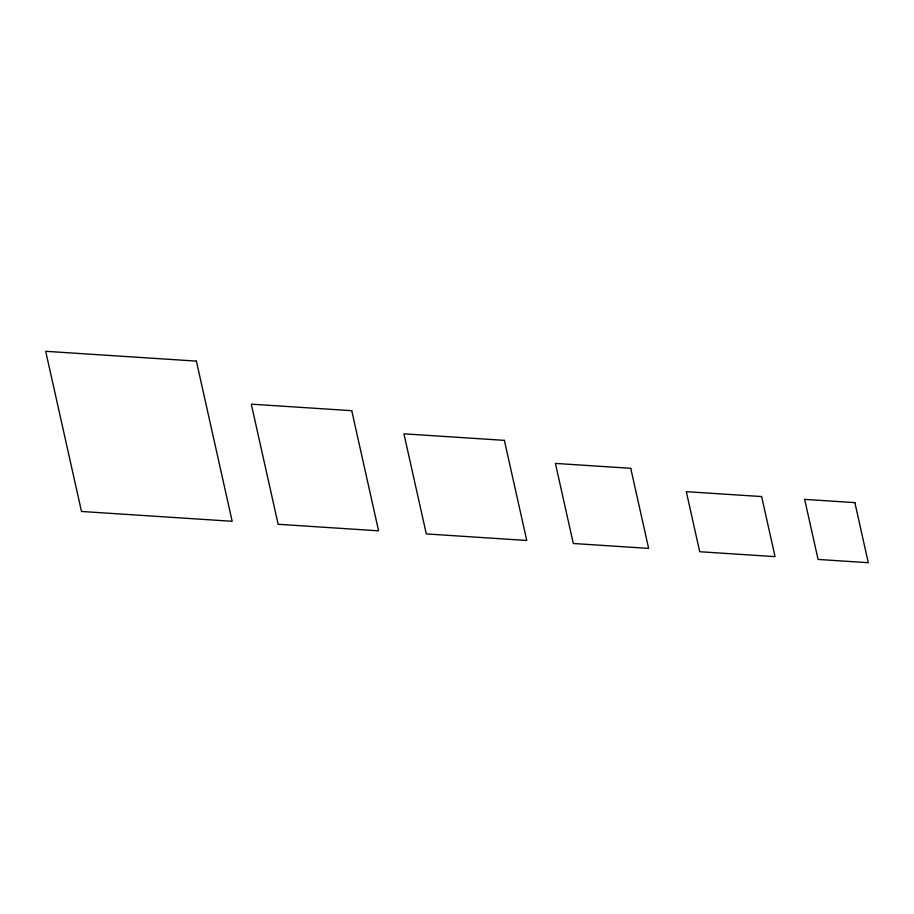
<?xml version="1.0" encoding="UTF-8"?>
<svg xmlns="http://www.w3.org/2000/svg" width="914" height="914" viewBox="0 0 914 914"><rect width="100%" height="100%" fill="white"/><g stroke="black" fill="none" stroke-linecap="round" stroke-linejoin="round"><path stroke-width="1.37" d="M196.373 361.11L45.7 351.296L81.495 511.474L232.167 521.288L196.373 361.11M351.741 410.683L251.293 404.148L278.142 524.282L378.59 530.817L351.741 410.683M504.379 440.354L403.931 433.819L426.301 533.925L526.75 540.46L504.379 440.354M630.74 468.311L555.404 463.409L573.307 543.499L648.643 548.4L630.74 468.311M761.636 496.565L686.3 491.663L699.724 551.725L775.061 556.626L761.636 496.565M854.876 502.631L804.651 499.364L818.076 559.437L868.3 562.704L854.876 502.631"/></g></svg>
